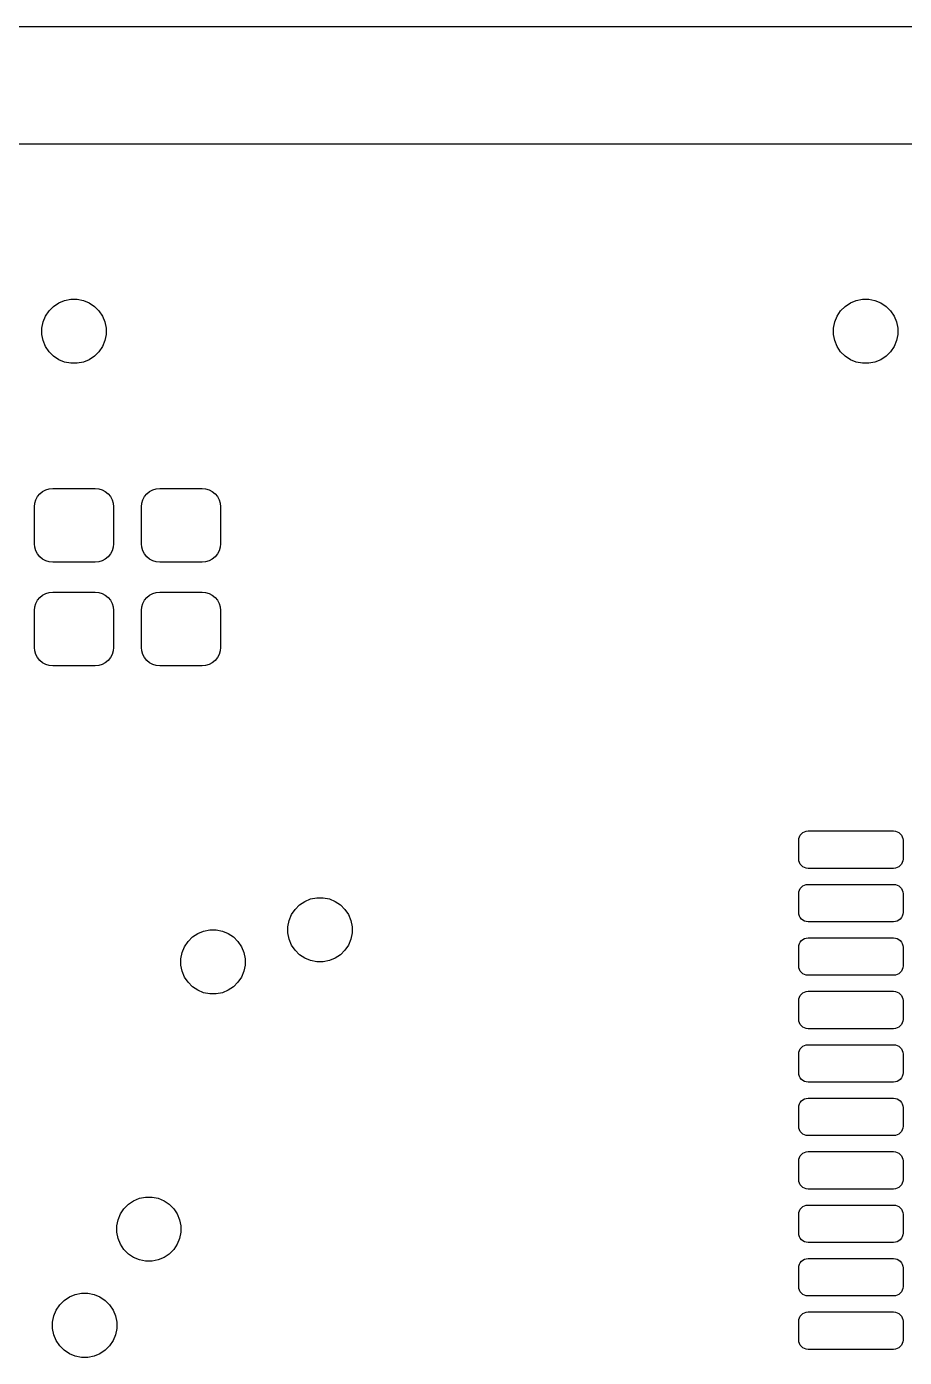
# Model space of a CAD drawing. Extents: x 112.9 to 189.1, y -124 to -78.
# Drawn here: x 145.26 to 153.46, y -94.4 to -81.95 of the extents above; entities that cross this region are included whole.
import ezdxf

# ---------------------------------------------------------------- set-up
doc = ezdxf.new("R2010")
doc.units = 0
doc.layers.add('BLACK', color=7, linetype='CONTINUOUS')

msp = doc.modelspace()

# ---------------------------------------------------------------- linework, layer by layer
at = {"layer": 'BLACK', "linetype": 'CONTINUOUS'}
for p, q in [((125.021, -81.95), (176.979, -81.95)), ((177, -83.05), (125, -83.05)), ((145.509, -84.567), (145.558, -84.5341)), ((145.558, -84.5341), (145.612, -84.5115)), ((145.612, -84.5115), (145.67, -84.5)), ((145.67, -84.5), (145.73, -84.5)), ((145.73, -84.5), (145.788, -84.5115)), ((145.788, -84.5115), (145.842, -84.5341)), ((145.842, -84.5341), (145.891, -84.567)), ((152.909, -84.567), (152.958, -84.5341)), ((152.958, -84.5341), (153.012, -84.5115)), ((153.012, -84.5115), (153.07, -84.5)), ((153.07, -84.5), (153.13, -84.5)), ((153.13, -84.5), (153.188, -84.5115)), ((153.188, -84.5115), (153.242, -84.5341)), ((153.242, -84.5341), (153.291, -84.567)), ((145.412, -84.7125), (145.434, -84.6579)), ((145.434, -84.6579), (145.467, -84.6088)), ((145.467, -84.6088), (145.509, -84.567)), ((145.891, -84.567), (145.933, -84.6088)), ((145.933, -84.6088), (145.966, -84.6579)), ((145.966, -84.6579), (145.988, -84.7125)), ((152.812, -84.7125), (152.834, -84.6579)), ((152.834, -84.6579), (152.867, -84.6088)), ((152.867, -84.6088), (152.909, -84.567)), ((153.291, -84.567), (153.333, -84.6088)), ((153.333, -84.6088), (153.366, -84.6579)), ((153.366, -84.6579), (153.388, -84.7125)), ((145.4, -84.7705), (145.412, -84.7125)), ((145.4, -84.8295), (145.4, -84.7705)), ((145.988, -84.7125), (146, -84.7705)), ((146, -84.7705), (146, -84.8295)), ((152.8, -84.7705), (152.812, -84.7125)), ((152.8, -84.8295), (152.8, -84.7705)), ((153.388, -84.7125), (153.4, -84.7705)), ((153.4, -84.7705), (153.4, -84.8295)), ((145.412, -84.8875), (145.4, -84.8295)), ((145.434, -84.9421), (145.412, -84.8875)), ((145.988, -84.8875), (145.966, -84.9421)), ((146, -84.8295), (145.988, -84.8875)), ((152.812, -84.8875), (152.8, -84.8295)), ((152.834, -84.9421), (152.812, -84.8875)), ((153.388, -84.8875), (153.366, -84.9421)), ((153.4, -84.8295), (153.388, -84.8875)), ((145.467, -84.9912), (145.434, -84.9421)), ((145.509, -85.033), (145.467, -84.9912)), ((145.558, -85.0659), (145.509, -85.033)), ((145.891, -85.033), (145.842, -85.0659)), ((145.933, -84.9912), (145.891, -85.033)), ((145.966, -84.9421), (145.933, -84.9912)), ((152.867, -84.9912), (152.834, -84.9421)), ((152.909, -85.033), (152.867, -84.9912)), ((152.958, -85.0659), (152.909, -85.033)), ((153.291, -85.033), (153.242, -85.0659)), ((153.333, -84.9912), (153.291, -85.033)), ((153.366, -84.9421), (153.333, -84.9912)), ((145.612, -85.0885), (145.558, -85.0659)), ((145.67, -85.1), (145.612, -85.0885)), ((145.73, -85.1), (145.67, -85.1)), ((145.788, -85.0885), (145.73, -85.1)), ((145.842, -85.0659), (145.788, -85.0885)), ((153.012, -85.0885), (152.958, -85.0659)), ((153.07, -85.1), (153.012, -85.0885)), ((153.13, -85.1), (153.07, -85.1)), ((153.188, -85.0885), (153.13, -85.1)), ((153.242, -85.0659), (153.188, -85.0885)), ((145.436, -86.2831), (145.469, -86.2733)), ((145.469, -86.2733), (145.502, -86.27)), ((145.502, -86.27), (145.897, -86.27)), ((145.897, -86.27), (145.931, -86.2733)), ((145.931, -86.2733), (145.964, -86.2831)), ((146.436, -86.2831), (146.469, -86.2733)), ((146.469, -86.2733), (146.502, -86.27)), ((146.502, -86.27), (146.897, -86.27)), ((146.897, -86.27), (146.931, -86.2733)), ((146.931, -86.2733), (146.964, -86.2831)), ((145.333, -86.4088), (145.343, -86.3765)), ((145.343, -86.3765), (145.359, -86.3467)), ((145.359, -86.3467), (145.381, -86.3205)), ((145.381, -86.3205), (145.407, -86.2991)), ((145.407, -86.2991), (145.436, -86.2831)), ((145.964, -86.2831), (145.993, -86.2991)), ((145.993, -86.2991), (146.019, -86.3205)), ((146.019, -86.3205), (146.041, -86.3467)), ((146.041, -86.3467), (146.057, -86.3765)), ((146.057, -86.3765), (146.067, -86.4088)), ((146.333, -86.4088), (146.343, -86.3765)), ((146.343, -86.3765), (146.359, -86.3467)), ((146.359, -86.3467), (146.381, -86.3205)), ((146.381, -86.3205), (146.407, -86.2991)), ((146.407, -86.2991), (146.436, -86.2831)), ((146.964, -86.2831), (146.993, -86.2991)), ((146.993, -86.2991), (147.019, -86.3205)), ((147.019, -86.3205), (147.041, -86.3467)), ((147.041, -86.3467), (147.057, -86.3765)), ((147.057, -86.3765), (147.067, -86.4088)), ((145.33, -86.4425), (145.333, -86.4088)), ((145.33, -86.7875), (145.33, -86.4425)), ((146.067, -86.4088), (146.07, -86.4425)), ((146.07, -86.4425), (146.07, -86.7875)), ((146.33, -86.4425), (146.333, -86.4088)), ((146.33, -86.7875), (146.33, -86.4425)), ((147.067, -86.4088), (147.07, -86.4425)), ((147.07, -86.4425), (147.07, -86.7875)), ((145.333, -86.8212), (145.33, -86.7875)), ((145.343, -86.8535), (145.333, -86.8212)), ((145.359, -86.8833), (145.343, -86.8535)), ((145.381, -86.9095), (145.359, -86.8833)), ((146.041, -86.8833), (146.019, -86.9095)), ((146.057, -86.8535), (146.041, -86.8833)), ((146.067, -86.8212), (146.057, -86.8535)), ((146.07, -86.7875), (146.067, -86.8212)), ((146.333, -86.8212), (146.33, -86.7875)), ((146.343, -86.8535), (146.333, -86.8212)), ((146.359, -86.8833), (146.343, -86.8535)), ((146.381, -86.9095), (146.359, -86.8833)), ((147.041, -86.8833), (147.019, -86.9095)), ((147.057, -86.8535), (147.041, -86.8833)), ((147.067, -86.8212), (147.057, -86.8535)), ((147.07, -86.7875), (147.067, -86.8212)), ((145.407, -86.9309), (145.381, -86.9095)), ((145.436, -86.9469), (145.407, -86.9309)), ((145.469, -86.9567), (145.436, -86.9469)), ((145.502, -86.96), (145.469, -86.9567)), ((145.897, -86.96), (145.502, -86.96)), ((145.931, -86.9567), (145.897, -86.96)), ((145.964, -86.9469), (145.931, -86.9567)), ((145.993, -86.9309), (145.964, -86.9469)), ((146.019, -86.9095), (145.993, -86.9309)), ((146.407, -86.9309), (146.381, -86.9095)), ((146.436, -86.9469), (146.407, -86.9309)), ((146.469, -86.9567), (146.436, -86.9469)), ((146.502, -86.96), (146.469, -86.9567)), ((146.897, -86.96), (146.502, -86.96)), ((146.931, -86.9567), (146.897, -86.96)), ((146.964, -86.9469), (146.931, -86.9567)), ((146.993, -86.9309), (146.964, -86.9469)), ((147.019, -86.9095), (146.993, -86.9309)), ((145.381, -87.2905), (145.407, -87.2691)), ((145.407, -87.2691), (145.436, -87.2531)), ((145.436, -87.2531), (145.469, -87.2433)), ((145.469, -87.2433), (145.502, -87.24)), ((145.502, -87.24), (145.897, -87.24)), ((145.897, -87.24), (145.931, -87.2433)), ((145.931, -87.2433), (145.964, -87.2531)), ((145.964, -87.2531), (145.993, -87.2691)), ((145.993, -87.2691), (146.019, -87.2905)), ((146.381, -87.2905), (146.407, -87.2691)), ((146.407, -87.2691), (146.436, -87.2531)), ((146.436, -87.2531), (146.469, -87.2433)), ((146.469, -87.2433), (146.502, -87.24)), ((146.502, -87.24), (146.897, -87.24)), ((146.897, -87.24), (146.931, -87.2433)), ((146.931, -87.2433), (146.964, -87.2531)), ((146.964, -87.2531), (146.993, -87.2691)), ((146.993, -87.2691), (147.019, -87.2905)), ((145.33, -87.4125), (145.333, -87.3788)), ((145.333, -87.3788), (145.343, -87.3465)), ((145.343, -87.3465), (145.359, -87.3167)), ((145.359, -87.3167), (145.381, -87.2905)), ((146.019, -87.2905), (146.041, -87.3167)), ((146.041, -87.3167), (146.057, -87.3465)), ((146.057, -87.3465), (146.067, -87.3788)), ((146.067, -87.3788), (146.07, -87.4125)), ((146.33, -87.4125), (146.333, -87.3788)), ((146.333, -87.3788), (146.343, -87.3465)), ((146.343, -87.3465), (146.359, -87.3167)), ((146.359, -87.3167), (146.381, -87.2905)), ((147.019, -87.2905), (147.041, -87.3167)), ((147.041, -87.3167), (147.057, -87.3465)), ((147.057, -87.3465), (147.067, -87.3788)), ((147.067, -87.3788), (147.07, -87.4125)), ((145.33, -87.7575), (145.33, -87.4125)), ((146.07, -87.4125), (146.07, -87.7575)), ((146.33, -87.7575), (146.33, -87.4125)), ((147.07, -87.4125), (147.07, -87.7575)), ((145.333, -87.7912), (145.33, -87.7575)), ((146.07, -87.7575), (146.067, -87.7912)), ((146.333, -87.7912), (146.33, -87.7575)), ((147.07, -87.7575), (147.067, -87.7912)), ((145.343, -87.8235), (145.333, -87.7912)), ((145.359, -87.8533), (145.343, -87.8235)), ((145.381, -87.8795), (145.359, -87.8533)), ((145.407, -87.9009), (145.381, -87.8795)), ((146.019, -87.8795), (145.993, -87.9009)), ((146.041, -87.8533), (146.019, -87.8795)), ((146.057, -87.8235), (146.041, -87.8533)), ((146.067, -87.7912), (146.057, -87.8235)), ((146.343, -87.8235), (146.333, -87.7912)), ((146.359, -87.8533), (146.343, -87.8235)), ((146.381, -87.8795), (146.359, -87.8533)), ((146.407, -87.9009), (146.381, -87.8795)), ((147.019, -87.8795), (146.993, -87.9009)), ((147.041, -87.8533), (147.019, -87.8795)), ((147.057, -87.8235), (147.041, -87.8533)), ((147.067, -87.7912), (147.057, -87.8235)), ((145.436, -87.9169), (145.407, -87.9009)), ((145.469, -87.9267), (145.436, -87.9169)), ((145.502, -87.93), (145.469, -87.9267)), ((145.897, -87.93), (145.502, -87.93)), ((145.931, -87.9267), (145.897, -87.93)), ((145.964, -87.9169), (145.931, -87.9267)), ((145.993, -87.9009), (145.964, -87.9169)), ((146.436, -87.9169), (146.407, -87.9009)), ((146.469, -87.9267), (146.436, -87.9169)), ((146.502, -87.93), (146.469, -87.9267)), ((146.897, -87.93), (146.502, -87.93)), ((146.931, -87.9267), (146.897, -87.93)), ((146.964, -87.9169), (146.931, -87.9267)), ((146.993, -87.9009), (146.964, -87.9169)), ((152.482, -89.529), (152.49, -89.5139)), ((152.49, -89.5139), (152.501, -89.5006)), ((152.501, -89.5006), (152.514, -89.4897)), ((152.514, -89.4897), (152.529, -89.4817)), ((152.529, -89.4817), (152.545, -89.4767)), ((152.545, -89.4767), (152.562, -89.475)), ((152.562, -89.475), (153.362, -89.475)), ((153.362, -89.475), (153.38, -89.4767)), ((153.38, -89.4767), (153.396, -89.4817)), ((153.396, -89.4817), (153.411, -89.4897)), ((153.411, -89.4897), (153.424, -89.5006)), ((153.424, -89.5006), (153.435, -89.5139)), ((153.435, -89.5139), (153.443, -89.529)), ((152.475, -89.5625), (152.477, -89.5454)), ((152.475, -89.7375), (152.475, -89.5625)), ((152.477, -89.5454), (152.482, -89.529)), ((153.443, -89.529), (153.448, -89.5454)), ((153.448, -89.5454), (153.45, -89.5625)), ((153.45, -89.5625), (153.45, -89.7375)), ((152.477, -89.7546), (152.475, -89.7375)), ((152.482, -89.771), (152.477, -89.7546)), ((153.448, -89.7546), (153.443, -89.771)), ((153.45, -89.7375), (153.448, -89.7546)), ((152.49, -89.7861), (152.482, -89.771)), ((152.501, -89.7994), (152.49, -89.7861)), ((152.514, -89.8103), (152.501, -89.7994)), ((152.529, -89.8183), (152.514, -89.8103)), ((152.545, -89.8233), (152.529, -89.8183)), ((152.562, -89.825), (152.545, -89.8233)), ((153.362, -89.825), (152.562, -89.825)), ((153.38, -89.8233), (153.362, -89.825)), ((153.396, -89.8183), (153.38, -89.8233)), ((153.411, -89.8103), (153.396, -89.8183)), ((153.424, -89.7994), (153.411, -89.8103)), ((153.435, -89.7861), (153.424, -89.7994)), ((153.443, -89.771), (153.435, -89.7861)), ((152.49, -90.0139), (152.501, -90.0006)), ((152.501, -90.0006), (152.514, -89.9897)), ((152.514, -89.9897), (152.529, -89.9817)), ((152.529, -89.9817), (152.545, -89.9767)), ((152.545, -89.9767), (152.562, -89.975)), ((152.562, -89.975), (153.362, -89.975)), ((153.362, -89.975), (153.38, -89.9767)), ((153.38, -89.9767), (153.396, -89.9817)), ((153.396, -89.9817), (153.411, -89.9897)), ((153.411, -89.9897), (153.424, -90.0006)), ((153.424, -90.0006), (153.435, -90.0139)), ((147.809, -90.167), (147.858, -90.1341)), ((147.858, -90.1341), (147.912, -90.1115)), ((147.912, -90.1115), (147.97, -90.1)), ((147.97, -90.1), (148.03, -90.1)), ((148.03, -90.1), (148.088, -90.1115)), ((148.088, -90.1115), (148.142, -90.1341)), ((148.142, -90.1341), (148.191, -90.167)), ((152.475, -90.0625), (152.477, -90.0454)), ((152.475, -90.2375), (152.475, -90.0625)), ((152.477, -90.0454), (152.482, -90.029)), ((152.482, -90.029), (152.49, -90.0139)), ((153.435, -90.0139), (153.443, -90.029)), ((153.443, -90.029), (153.448, -90.0454)), ((153.448, -90.0454), (153.45, -90.0625)), ((153.45, -90.0625), (153.45, -90.2375)), ((147.712, -90.3125), (147.734, -90.2579)), ((147.734, -90.2579), (147.767, -90.2088)), ((147.767, -90.2088), (147.809, -90.167)), ((148.191, -90.167), (148.233, -90.2088)), ((148.233, -90.2088), (148.266, -90.2579)), ((148.266, -90.2579), (148.288, -90.3125)), ((152.477, -90.2546), (152.475, -90.2375)), ((152.482, -90.271), (152.477, -90.2546)), ((153.448, -90.2546), (153.443, -90.271)), ((153.45, -90.2375), (153.448, -90.2546)), ((147.7, -90.3705), (147.712, -90.3125)), ((147.7, -90.4295), (147.7, -90.3705)), ((148.288, -90.3125), (148.3, -90.3705)), ((148.3, -90.3705), (148.3, -90.4295)), ((152.49, -90.2861), (152.482, -90.271)), ((152.501, -90.2994), (152.49, -90.2861)), ((152.514, -90.3103), (152.501, -90.2994)), ((152.529, -90.3183), (152.514, -90.3103)), ((152.545, -90.3233), (152.529, -90.3183)), ((152.562, -90.325), (152.545, -90.3233)), ((153.362, -90.325), (152.562, -90.325)), ((153.38, -90.3233), (153.362, -90.325)), ((153.396, -90.3183), (153.38, -90.3233)), ((153.411, -90.3103), (153.396, -90.3183)), ((153.424, -90.2994), (153.411, -90.3103)), ((153.435, -90.2861), (153.424, -90.2994)), ((153.443, -90.271), (153.435, -90.2861)), ((146.734, -90.5579), (146.767, -90.5088)), ((146.767, -90.5088), (146.809, -90.467)), ((146.809, -90.467), (146.858, -90.4341)), ((146.858, -90.4341), (146.912, -90.4115)), ((146.912, -90.4115), (146.97, -90.4)), ((146.97, -90.4), (147.03, -90.4)), ((147.03, -90.4), (147.088, -90.4115)), ((147.088, -90.4115), (147.142, -90.4341)), ((147.142, -90.4341), (147.191, -90.467)), ((147.191, -90.467), (147.233, -90.5088)), ((147.233, -90.5088), (147.266, -90.5579)), ((147.712, -90.4875), (147.7, -90.4295)), ((147.734, -90.5421), (147.712, -90.4875)), ((148.288, -90.4875), (148.266, -90.5421)), ((148.3, -90.4295), (148.288, -90.4875)), ((152.49, -90.5139), (152.501, -90.5006)), ((152.501, -90.5006), (152.514, -90.4897)), ((152.514, -90.4897), (152.529, -90.4817)), ((152.529, -90.4817), (152.545, -90.4767)), ((152.545, -90.4767), (152.562, -90.475)), ((152.562, -90.475), (153.362, -90.475)), ((153.362, -90.475), (153.38, -90.4767)), ((153.38, -90.4767), (153.396, -90.4817)), ((153.396, -90.4817), (153.411, -90.4897)), ((153.411, -90.4897), (153.424, -90.5006)), ((153.424, -90.5006), (153.435, -90.5139)), ((146.7, -90.6705), (146.712, -90.6125)), ((146.712, -90.6125), (146.734, -90.5579)), ((147.266, -90.5579), (147.288, -90.6125)), ((147.288, -90.6125), (147.3, -90.6705)), ((147.767, -90.5912), (147.734, -90.5421)), ((147.809, -90.633), (147.767, -90.5912)), ((147.858, -90.6659), (147.809, -90.633)), ((148.191, -90.633), (148.142, -90.6659)), ((148.233, -90.5912), (148.191, -90.633)), ((148.266, -90.5421), (148.233, -90.5912)), ((152.475, -90.5625), (152.477, -90.5454)), ((152.475, -90.7375), (152.475, -90.5625)), ((152.477, -90.5454), (152.482, -90.529)), ((152.482, -90.529), (152.49, -90.5139)), ((153.435, -90.5139), (153.443, -90.529)), ((153.443, -90.529), (153.448, -90.5454)), ((153.448, -90.5454), (153.45, -90.5625)), ((153.45, -90.5625), (153.45, -90.7375)), ((146.7, -90.7295), (146.7, -90.6705)), ((146.712, -90.7875), (146.7, -90.7295)), ((147.3, -90.7295), (147.288, -90.7875)), ((147.3, -90.6705), (147.3, -90.7295)), ((147.912, -90.6885), (147.858, -90.6659)), ((147.97, -90.7), (147.912, -90.6885)), ((148.03, -90.7), (147.97, -90.7)), ((148.088, -90.6885), (148.03, -90.7)), ((148.142, -90.6659), (148.088, -90.6885)), ((152.477, -90.7546), (152.475, -90.7375)), ((152.482, -90.771), (152.477, -90.7546)), ((153.448, -90.7546), (153.443, -90.771)), ((153.45, -90.7375), (153.448, -90.7546)), ((146.734, -90.8421), (146.712, -90.7875)), ((146.767, -90.8912), (146.734, -90.8421)), ((147.266, -90.8421), (147.233, -90.8912)), ((147.288, -90.7875), (147.266, -90.8421)), ((152.49, -90.7861), (152.482, -90.771)), ((152.501, -90.7994), (152.49, -90.7861)), ((152.514, -90.8103), (152.501, -90.7994)), ((152.529, -90.8183), (152.514, -90.8103)), ((152.545, -90.8233), (152.529, -90.8183)), ((152.562, -90.825), (152.545, -90.8233)), ((153.362, -90.825), (152.562, -90.825)), ((153.38, -90.8233), (153.362, -90.825)), ((153.396, -90.8183), (153.38, -90.8233)), ((153.411, -90.8103), (153.396, -90.8183)), ((153.424, -90.7994), (153.411, -90.8103)), ((153.435, -90.7861), (153.424, -90.7994)), ((153.443, -90.771), (153.435, -90.7861)), ((146.809, -90.933), (146.767, -90.8912)), ((146.858, -90.9659), (146.809, -90.933)), ((146.912, -90.9885), (146.858, -90.9659)), ((146.97, -91), (146.912, -90.9885)), ((147.03, -91), (146.97, -91)), ((147.088, -90.9885), (147.03, -91)), ((147.142, -90.9659), (147.088, -90.9885)), ((147.191, -90.933), (147.142, -90.9659)), ((147.233, -90.8912), (147.191, -90.933)), ((152.49, -91.0139), (152.501, -91.0006)), ((152.501, -91.0006), (152.514, -90.9897)), ((152.514, -90.9897), (152.529, -90.9817)), ((152.529, -90.9817), (152.545, -90.9767)), ((152.545, -90.9767), (152.562, -90.975)), ((152.562, -90.975), (153.362, -90.975)), ((153.362, -90.975), (153.38, -90.9767)), ((153.38, -90.9767), (153.396, -90.9817)), ((153.396, -90.9817), (153.411, -90.9897)), ((153.411, -90.9897), (153.424, -91.0006)), ((153.424, -91.0006), (153.435, -91.0139)), ((152.475, -91.0625), (152.477, -91.0454)), ((152.475, -91.2375), (152.475, -91.0625)), ((152.477, -91.0454), (152.482, -91.029)), ((152.482, -91.029), (152.49, -91.0139)), ((153.435, -91.0139), (153.443, -91.029)), ((153.443, -91.029), (153.448, -91.0454)), ((153.448, -91.0454), (153.45, -91.0625)), ((153.45, -91.0625), (153.45, -91.2375)), ((152.477, -91.2546), (152.475, -91.2375)), ((152.482, -91.271), (152.477, -91.2546)), ((153.448, -91.2546), (153.443, -91.271)), ((153.45, -91.2375), (153.448, -91.2546)), ((152.49, -91.2861), (152.482, -91.271)), ((152.501, -91.2994), (152.49, -91.2861)), ((152.514, -91.3103), (152.501, -91.2994)), ((152.529, -91.3183), (152.514, -91.3103)), ((152.545, -91.3233), (152.529, -91.3183)), ((152.562, -91.325), (152.545, -91.3233)), ((153.362, -91.325), (152.562, -91.325)), ((153.38, -91.3233), (153.362, -91.325)), ((153.396, -91.3183), (153.38, -91.3233)), ((153.411, -91.3103), (153.396, -91.3183)), ((153.424, -91.2994), (153.411, -91.3103)), ((153.435, -91.2861), (153.424, -91.2994)), ((153.443, -91.271), (153.435, -91.2861)), ((152.49, -91.5139), (152.501, -91.5006)), ((152.501, -91.5006), (152.514, -91.4897)), ((152.514, -91.4897), (152.529, -91.4817)), ((152.529, -91.4817), (152.545, -91.4767)), ((152.545, -91.4767), (152.562, -91.475)), ((152.562, -91.475), (153.362, -91.475)), ((153.362, -91.475), (153.38, -91.4767)), ((153.38, -91.4767), (153.396, -91.4817)), ((153.396, -91.4817), (153.411, -91.4897)), ((153.411, -91.4897), (153.424, -91.5006)), ((153.424, -91.5006), (153.435, -91.5139)), ((152.475, -91.5625), (152.477, -91.5454)), ((152.475, -91.7375), (152.475, -91.5625)), ((152.477, -91.5454), (152.482, -91.529)), ((152.482, -91.529), (152.49, -91.5139)), ((153.435, -91.5139), (153.443, -91.529)), ((153.443, -91.529), (153.448, -91.5454)), ((153.448, -91.5454), (153.45, -91.5625)), ((153.45, -91.5625), (153.45, -91.7375)), ((152.477, -91.7546), (152.475, -91.7375)), ((152.482, -91.771), (152.477, -91.7546)), ((153.448, -91.7546), (153.443, -91.771)), ((153.45, -91.7375), (153.448, -91.7546)), ((152.49, -91.7861), (152.482, -91.771)), ((152.501, -91.7994), (152.49, -91.7861)), ((152.514, -91.8103), (152.501, -91.7994)), ((152.529, -91.8183), (152.514, -91.8103)), ((152.545, -91.8233), (152.529, -91.8183)), ((152.562, -91.825), (152.545, -91.8233)), ((153.362, -91.825), (152.562, -91.825)), ((153.38, -91.8233), (153.362, -91.825)), ((153.396, -91.8183), (153.38, -91.8233)), ((153.411, -91.8103), (153.396, -91.8183)), ((153.424, -91.7994), (153.411, -91.8103)), ((153.435, -91.7861), (153.424, -91.7994)), ((153.443, -91.771), (153.435, -91.7861)), ((152.49, -92.0139), (152.501, -92.0006)), ((152.501, -92.0006), (152.514, -91.9897)), ((152.514, -91.9897), (152.529, -91.9817)), ((152.529, -91.9817), (152.545, -91.9767)), ((152.545, -91.9767), (152.562, -91.975)), ((152.562, -91.975), (153.362, -91.975)), ((153.362, -91.975), (153.38, -91.9767)), ((153.38, -91.9767), (153.396, -91.9817)), ((153.396, -91.9817), (153.411, -91.9897)), ((153.411, -91.9897), (153.424, -92.0006)), ((153.424, -92.0006), (153.435, -92.0139)), ((152.475, -92.0625), (152.477, -92.0454)), ((152.475, -92.2375), (152.475, -92.0625)), ((152.477, -92.0454), (152.482, -92.029)), ((152.482, -92.029), (152.49, -92.0139)), ((153.435, -92.0139), (153.443, -92.029)), ((153.443, -92.029), (153.448, -92.0454)), ((153.448, -92.0454), (153.45, -92.0625)), ((153.45, -92.0625), (153.45, -92.2375)), ((152.477, -92.2546), (152.475, -92.2375)), ((153.45, -92.2375), (153.448, -92.2546)), ((152.482, -92.271), (152.477, -92.2546)), ((152.49, -92.2861), (152.482, -92.271)), ((152.501, -92.2994), (152.49, -92.2861)), ((152.514, -92.3103), (152.501, -92.2994)), ((152.529, -92.3183), (152.514, -92.3103)), ((152.545, -92.3233), (152.529, -92.3183)), ((152.562, -92.325), (152.545, -92.3233)), ((153.362, -92.325), (152.562, -92.325)), ((153.38, -92.3233), (153.362, -92.325)), ((153.396, -92.3183), (153.38, -92.3233)), ((153.411, -92.3103), (153.396, -92.3183)), ((153.424, -92.2994), (153.411, -92.3103)), ((153.435, -92.2861), (153.424, -92.2994)), ((153.443, -92.271), (153.435, -92.2861)), ((153.448, -92.2546), (153.443, -92.271)), ((152.49, -92.5139), (152.501, -92.5006)), ((152.501, -92.5006), (152.514, -92.4897)), ((152.514, -92.4897), (152.529, -92.4817)), ((152.529, -92.4817), (152.545, -92.4767)), ((152.545, -92.4767), (152.562, -92.475)), ((152.562, -92.475), (153.362, -92.475)), ((153.362, -92.475), (153.38, -92.4767)), ((153.38, -92.4767), (153.396, -92.4817)), ((153.396, -92.4817), (153.411, -92.4897)), ((153.411, -92.4897), (153.424, -92.5006)), ((153.424, -92.5006), (153.435, -92.5139)), ((152.475, -92.5625), (152.477, -92.5454)), ((152.475, -92.7375), (152.475, -92.5625)), ((152.477, -92.5454), (152.482, -92.529)), ((152.482, -92.529), (152.49, -92.5139)), ((153.435, -92.5139), (153.443, -92.529)), ((153.443, -92.529), (153.448, -92.5454)), ((153.448, -92.5454), (153.45, -92.5625)), ((153.45, -92.5625), (153.45, -92.7375)), ((152.477, -92.7546), (152.475, -92.7375)), ((153.45, -92.7375), (153.448, -92.7546)), ((152.482, -92.771), (152.477, -92.7546)), ((152.49, -92.7861), (152.482, -92.771)), ((152.501, -92.7994), (152.49, -92.7861)), ((152.514, -92.8103), (152.501, -92.7994)), ((152.529, -92.8183), (152.514, -92.8103)), ((152.545, -92.8233), (152.529, -92.8183)), ((152.562, -92.825), (152.545, -92.8233)), ((153.362, -92.825), (152.562, -92.825)), ((153.38, -92.8233), (153.362, -92.825)), ((153.396, -92.8183), (153.38, -92.8233)), ((153.411, -92.8103), (153.396, -92.8183)), ((153.424, -92.7994), (153.411, -92.8103)), ((153.435, -92.7861), (153.424, -92.7994)), ((153.443, -92.771), (153.435, -92.7861)), ((153.448, -92.7546), (153.443, -92.771)), ((146.167, -93.0088), (146.209, -92.967)), ((146.209, -92.967), (146.258, -92.9341)), ((146.258, -92.9341), (146.312, -92.9115)), ((146.312, -92.9115), (146.37, -92.9)), ((146.37, -92.9), (146.43, -92.9)), ((146.43, -92.9), (146.488, -92.9115)), ((146.488, -92.9115), (146.542, -92.9341)), ((146.542, -92.9341), (146.591, -92.967)), ((146.591, -92.967), (146.633, -93.0088)), ((152.49, -93.0139), (152.501, -93.0006)), ((152.501, -93.0006), (152.514, -92.9897)), ((152.514, -92.9897), (152.529, -92.9817)), ((152.529, -92.9817), (152.545, -92.9767)), ((152.545, -92.9767), (152.562, -92.975)), ((152.562, -92.975), (153.362, -92.975)), ((153.362, -92.975), (153.38, -92.9767)), ((153.38, -92.9767), (153.396, -92.9817)), ((153.396, -92.9817), (153.411, -92.9897)), ((153.411, -92.9897), (153.424, -93.0006)), ((153.424, -93.0006), (153.435, -93.0139)), ((146.1, -93.1705), (146.112, -93.1125)), ((146.112, -93.1125), (146.134, -93.0579)), ((146.134, -93.0579), (146.167, -93.0088)), ((146.633, -93.0088), (146.666, -93.0579)), ((146.666, -93.0579), (146.688, -93.1125)), ((146.688, -93.1125), (146.7, -93.1705)), ((152.475, -93.0625), (152.477, -93.0454)), ((152.475, -93.2375), (152.475, -93.0625)), ((152.477, -93.0454), (152.482, -93.029)), ((152.482, -93.029), (152.49, -93.0139)), ((153.435, -93.0139), (153.443, -93.029)), ((153.443, -93.029), (153.448, -93.0454)), ((153.448, -93.0454), (153.45, -93.0625)), ((153.45, -93.0625), (153.45, -93.2375)), ((146.1, -93.2295), (146.1, -93.1705)), ((146.112, -93.2875), (146.1, -93.2295)), ((146.7, -93.2295), (146.688, -93.2875)), ((146.7, -93.1705), (146.7, -93.2295)), ((152.477, -93.2546), (152.475, -93.2375)), ((153.45, -93.2375), (153.448, -93.2546)), ((146.134, -93.3421), (146.112, -93.2875)), ((146.167, -93.3912), (146.134, -93.3421)), ((146.666, -93.3421), (146.633, -93.3912)), ((146.688, -93.2875), (146.666, -93.3421)), ((152.482, -93.271), (152.477, -93.2546)), ((152.49, -93.2861), (152.482, -93.271)), ((152.501, -93.2994), (152.49, -93.2861)), ((152.514, -93.3103), (152.501, -93.2994)), ((152.529, -93.3183), (152.514, -93.3103)), ((152.545, -93.3233), (152.529, -93.3183)), ((152.562, -93.325), (152.545, -93.3233)), ((153.362, -93.325), (152.562, -93.325)), ((153.38, -93.3233), (153.362, -93.325)), ((153.396, -93.3183), (153.38, -93.3233)), ((153.411, -93.3103), (153.396, -93.3183)), ((153.424, -93.2994), (153.411, -93.3103)), ((153.435, -93.2861), (153.424, -93.2994)), ((153.443, -93.271), (153.435, -93.2861)), ((153.448, -93.2546), (153.443, -93.271)), ((146.209, -93.433), (146.167, -93.3912)), ((146.258, -93.4659), (146.209, -93.433)), ((146.312, -93.4885), (146.258, -93.4659)), ((146.37, -93.5), (146.312, -93.4885)), ((146.488, -93.4885), (146.43, -93.5)), ((146.542, -93.4659), (146.488, -93.4885)), ((146.591, -93.433), (146.542, -93.4659)), ((146.633, -93.3912), (146.591, -93.433)), ((152.501, -93.5006), (152.514, -93.4897)), ((152.514, -93.4897), (152.529, -93.4817)), ((152.529, -93.4817), (152.545, -93.4767)), ((152.545, -93.4767), (152.562, -93.475)), ((152.562, -93.475), (153.362, -93.475)), ((153.362, -93.475), (153.38, -93.4767)), ((153.38, -93.4767), (153.396, -93.4817)), ((153.396, -93.4817), (153.411, -93.4897)), ((153.411, -93.4897), (153.424, -93.5006)), ((146.43, -93.5), (146.37, -93.5)), ((152.475, -93.5625), (152.477, -93.5454)), ((152.475, -93.7375), (152.475, -93.5625)), ((152.477, -93.5454), (152.482, -93.529)), ((152.482, -93.529), (152.49, -93.5139)), ((152.49, -93.5139), (152.501, -93.5006)), ((153.424, -93.5006), (153.435, -93.5139)), ((153.435, -93.5139), (153.443, -93.529)), ((153.443, -93.529), (153.448, -93.5454)), ((153.448, -93.5454), (153.45, -93.5625)), ((153.45, -93.5625), (153.45, -93.7375)), ((152.477, -93.7546), (152.475, -93.7375)), ((153.45, -93.7375), (153.448, -93.7546)), ((145.567, -93.9088), (145.609, -93.867)), ((145.609, -93.867), (145.658, -93.8341)), ((145.658, -93.8341), (145.712, -93.8115)), ((145.712, -93.8115), (145.77, -93.8)), ((145.77, -93.8), (145.83, -93.8)), ((145.83, -93.8), (145.888, -93.8115)), ((145.888, -93.8115), (145.942, -93.8341)), ((145.942, -93.8341), (145.991, -93.867)), ((145.991, -93.867), (146.033, -93.9088)), ((152.482, -93.771), (152.477, -93.7546)), ((152.49, -93.7861), (152.482, -93.771)), ((152.501, -93.7994), (152.49, -93.7861)), ((152.514, -93.8103), (152.501, -93.7994)), ((152.529, -93.8183), (152.514, -93.8103)), ((152.545, -93.8233), (152.529, -93.8183)), ((152.562, -93.825), (152.545, -93.8233)), ((153.362, -93.825), (152.562, -93.825)), ((153.38, -93.8233), (153.362, -93.825)), ((153.396, -93.8183), (153.38, -93.8233)), ((153.411, -93.8103), (153.396, -93.8183)), ((153.424, -93.7994), (153.411, -93.8103)), ((153.435, -93.7861), (153.424, -93.7994)), ((153.443, -93.771), (153.435, -93.7861)), ((153.448, -93.7546), (153.443, -93.771)), ((145.512, -94.0125), (145.534, -93.9579)), ((145.534, -93.9579), (145.567, -93.9088)), ((146.033, -93.9088), (146.066, -93.9579)), ((146.066, -93.9579), (146.088, -94.0125)), ((152.501, -94.0006), (152.514, -93.9897)), ((152.514, -93.9897), (152.529, -93.9817)), ((152.529, -93.9817), (152.545, -93.9767)), ((152.545, -93.9767), (152.562, -93.975)), ((152.562, -93.975), (153.362, -93.975)), ((153.362, -93.975), (153.38, -93.9767)), ((153.38, -93.9767), (153.396, -93.9817)), ((153.396, -93.9817), (153.411, -93.9897)), ((153.411, -93.9897), (153.424, -94.0006)), ((145.5, -94.0705), (145.512, -94.0125)), ((145.5, -94.1295), (145.5, -94.0705)), ((146.088, -94.0125), (146.1, -94.0705)), ((146.1, -94.0705), (146.1, -94.1295)), ((152.475, -94.0625), (152.477, -94.0454)), ((152.475, -94.2375), (152.475, -94.0625)), ((152.477, -94.0454), (152.482, -94.029)), ((152.482, -94.029), (152.49, -94.0139)), ((152.49, -94.0139), (152.501, -94.0006)), ((153.424, -94.0006), (153.435, -94.0139)), ((153.435, -94.0139), (153.443, -94.029)), ((153.443, -94.029), (153.448, -94.0454)), ((153.448, -94.0454), (153.45, -94.0625)), ((153.45, -94.0625), (153.45, -94.2375)), ((145.512, -94.1875), (145.5, -94.1295)), ((145.534, -94.2421), (145.512, -94.1875)), ((145.567, -94.2912), (145.534, -94.2421)), ((146.066, -94.2421), (146.033, -94.2912)), ((146.088, -94.1875), (146.066, -94.2421)), ((146.1, -94.1295), (146.088, -94.1875)), ((152.477, -94.2546), (152.475, -94.2375)), ((153.45, -94.2375), (153.448, -94.2546)), ((145.609, -94.333), (145.567, -94.2912)), ((145.658, -94.3659), (145.609, -94.333)), ((145.712, -94.3885), (145.658, -94.3659)), ((145.942, -94.3659), (145.888, -94.3885)), ((145.991, -94.333), (145.942, -94.3659)), ((146.033, -94.2912), (145.991, -94.333)), ((152.482, -94.271), (152.477, -94.2546)), ((152.49, -94.2861), (152.482, -94.271)), ((152.501, -94.2994), (152.49, -94.2861)), ((152.514, -94.3103), (152.501, -94.2994)), ((152.529, -94.3183), (152.514, -94.3103)), ((152.545, -94.3233), (152.529, -94.3183)), ((152.562, -94.325), (152.545, -94.3233)), ((153.362, -94.325), (152.562, -94.325)), ((153.38, -94.3233), (153.362, -94.325)), ((153.396, -94.3183), (153.38, -94.3233)), ((153.411, -94.3103), (153.396, -94.3183)), ((153.424, -94.2994), (153.411, -94.3103)), ((153.435, -94.2861), (153.424, -94.2994)), ((153.443, -94.271), (153.435, -94.2861)), ((153.448, -94.2546), (153.443, -94.271)), ((145.77, -94.4), (145.712, -94.3885)), ((145.83, -94.4), (145.77, -94.4)), ((145.888, -94.3885), (145.83, -94.4))]:
    msp.add_line(p, q, dxfattribs=at)

doc.saveas('drawing.dxf')
